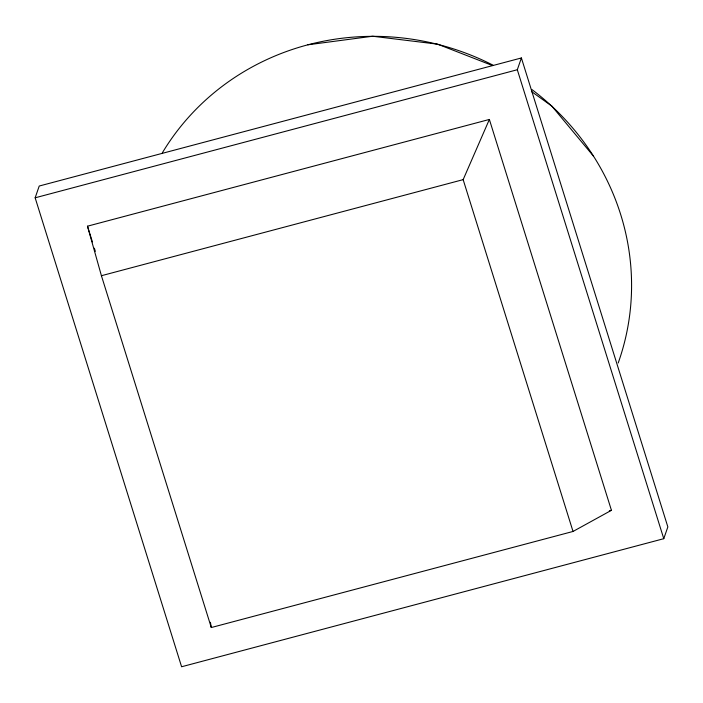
<?xml version="1.0" encoding="UTF-8"?>
<svg xmlns="http://www.w3.org/2000/svg" width="703" height="703" viewBox="0 0 703 703"><rect width="100%" height="100%" fill="white"/><g stroke="black" fill="none" stroke-linecap="round" stroke-linejoin="round"><path stroke-width="1.05" d="M35.15 197.807L39.227 186.031L521.398 57.962L667.85 526.916L663.773 538.691L181.602 666.76L35.15 197.807L517.311 69.738L521.398 57.962M573.024 531.459L463.154 179.634L489.367 119.448L87.488 226.19L101.417 275.717L211.295 627.533L573.024 531.459L611.434 510.308L489.367 119.448M101.417 275.717L463.154 179.634M609.316 510.87L611.434 510.308M307.888 44.799L372.634 36.24L437.644 44.166L492.504 65.555M531.415 91.469L551.758 106.074M551.943 106.241L593.455 156.119M517.311 69.738L663.773 538.691M87.488 226.19L92.401 241.911M94.36 248.194L95.344 251.34M210.425 622.296L211.295 627.533M162.331 152.832A252.236 240.953 19.1 0 1 493.005 65.159M532.013 89.606A252.236 240.953 19.1 0 1 618.209 362.968"/></g></svg>
